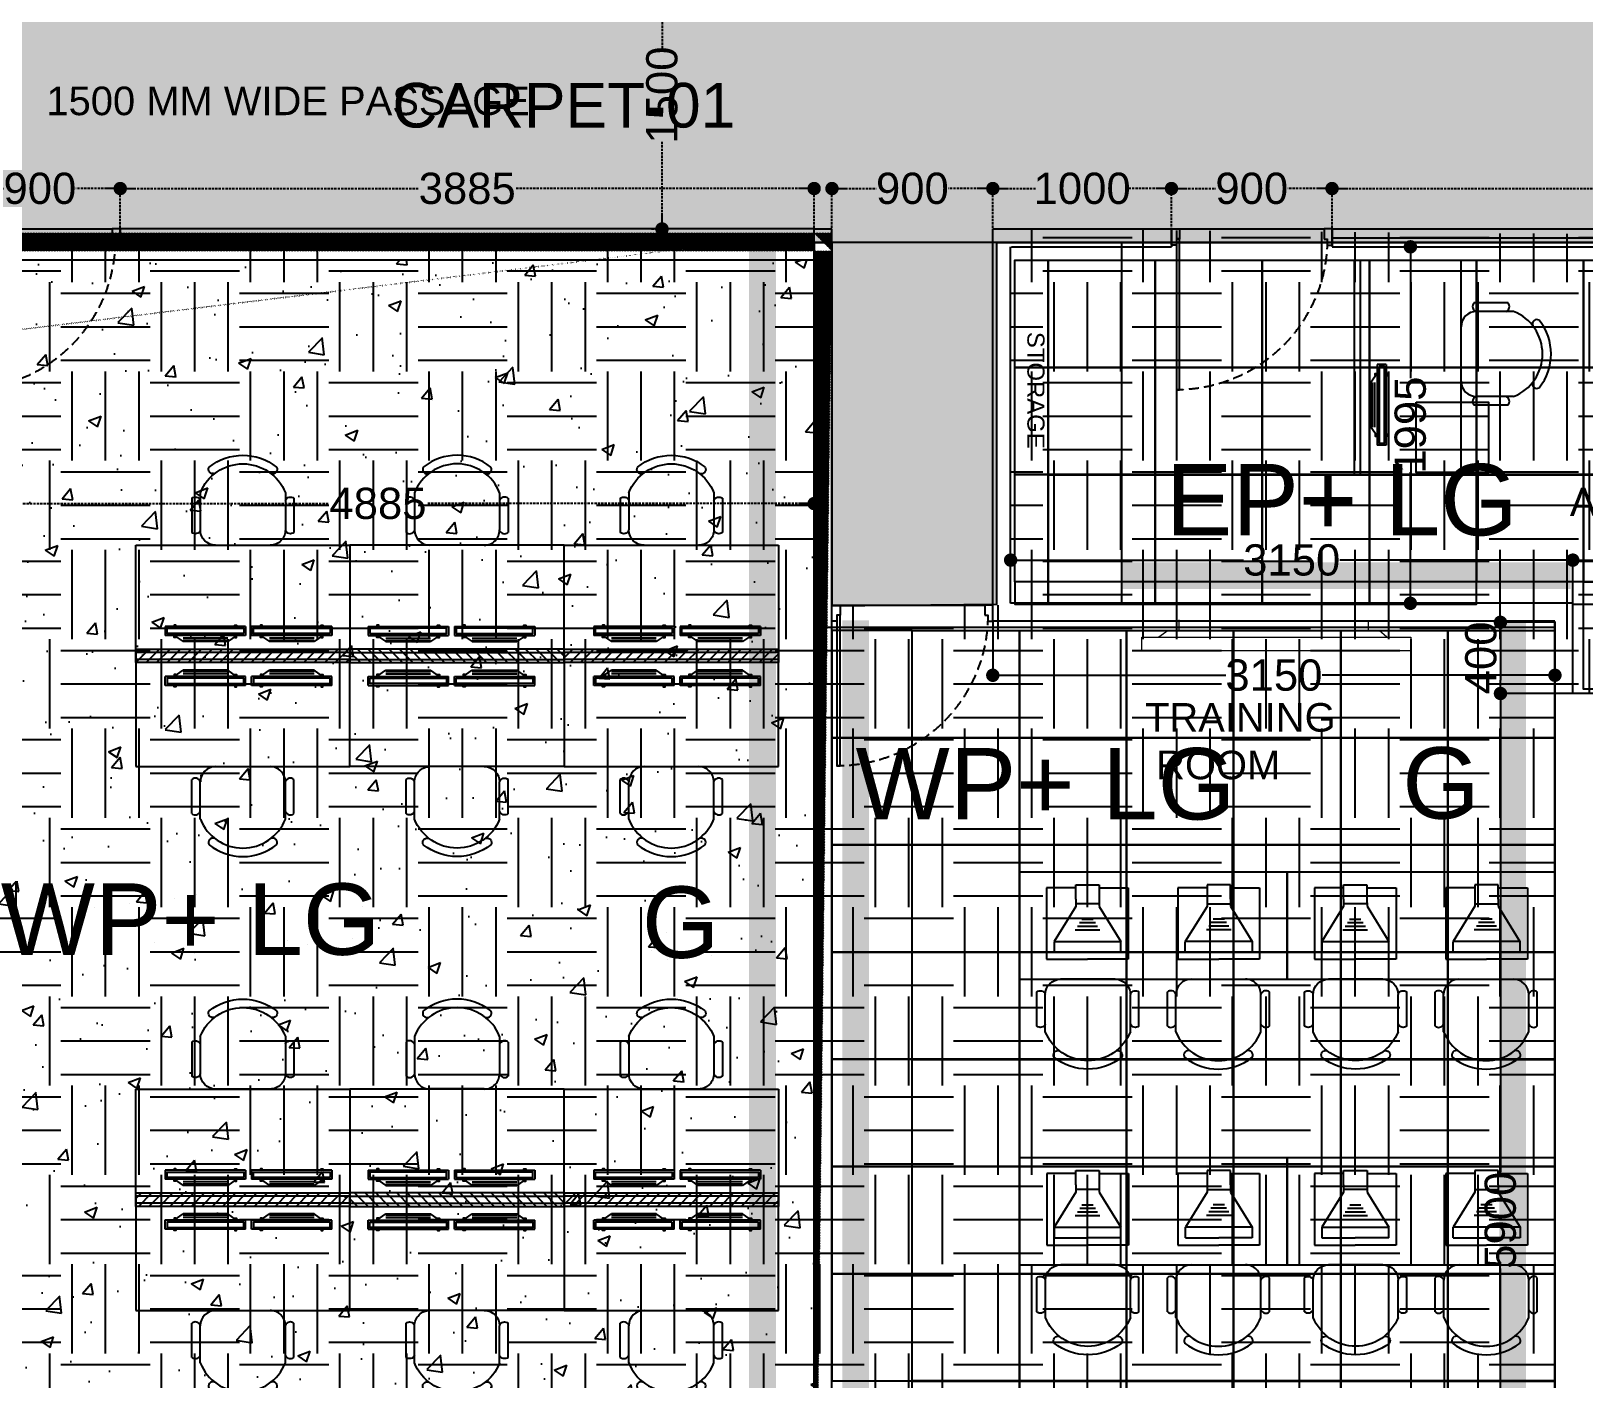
# Model space of a CAD drawing. Header units: millimetres. Extents: x 4688743 to 4806056, y -3017657 to -2960297.
# Drawn here: x 4723333 to 4732031, y -2983205 to -2975656 of the extents above; entities that cross this region are included whole.
import ezdxf

# ---------------------------------------------------------------- set-up
doc = ezdxf.new("R2010")
doc.units = ezdxf.units.MM
doc.header["$MEASUREMENT"] = 0
doc.header["$PDMODE"] = 34
for name, pattern in [('CONTINU', [0]), ('DASHED', [19.05, 12.7, -6.35]), ('PHANTOM2', [1.25, 0.625, -0.125, 0.125, -0.125, 0.125, -0.125])]:
    doc.linetypes.add(name, pattern=pattern)
for name, color, linetype in [('i floor', 252, 'Continuous'), ('I-CEIL', 11, 'CONTINU'), ('I-CHAR', 100, 'Continuous'), ('I-CLNG-GRID', 31, 'Continuous'), ('I-DOOR', 1, 'Continuous'), ('I-EQPM', 20, 'Continuous'), ('I-EQPN', 93, 'Continuous'), ('I-FINISHES', 174, 'Continuous'), ('I-FLOOR', 8, 'Continuous'), ('I-FLOOR-TEXT', 2, 'Continuous'), ('I-FURN', 3, 'Continuous'), ('I-FURN-CHAIR', 20, 'Continuous'), ('I-FURN-CHAR', 2, 'Continuous'), ('I-GLAZ', 4, 'Continuous'), ('I-MODULAR FURN', 3, 'Continuous'), ('I-PART', 1, 'Continuous'), ('I-PART-I-DIM', 252, 'Continuous'), ('I-TEXT', 2, 'Continuous'), ('lighting', 7, 'Continuous'), ('wall', 4, 'Continuous')]:
    doc.layers.add(name, color=color, linetype=linetype)
doc.layers.add('I-Furn-Modl', color=1, linetype='Continuous', lineweight=13)
doc.styles.add('ROMANS', font='arial.ttf', dxfattribs={"height": 175})
doc.linetypes.add('FENCELINE2', pattern='A,6.35,-2.54,[132,ltypeshp.shx,S=2.54,R=0,X=-2.54,Y=0],-2.54,25.4', length=36.83)
doc.dimstyles.new('I-DIM-100', dxfattribs={"dimscale": 100, "dimtxt": 175, "dimasz": 0.75, "dimexe": 0.0625, "dimexo": 0.0625, "dimgap": 0.09, "dimtad": 0, "dimdec": 0, "dimrnd": 5, "dimzin": 0, "dimdsep": 46, "dimtxsty": 'ROMANS', "dimblk": 'DOT', "dimcen": 0.09, "dimclrd": 8, "dimclre": 8, "dimclrt": 2, "dimadec": 0, "dimazin": 0, "dimtfac": 1, "dimtdec": 0, "dimtmove": 2, "dimatfit": 3, "dimfxl": 0, "dimtolj": 1, "dimtzin": 0, "dimarcsym": 0})

# ---------------------------------------------------------------- blocks, each defined once
blk = doc.blocks.new('I-SMON')
at = {"layer": 'I-EQPM'}
for p, q in [((266.7, 10.9), (-183.3, 10.9)), ((-183.3, 10.9), (-183.3, -39.1)), ((266.7, 10.9), (266.7, -39.1)), ((266.7, -39.1), (-183.3, -39.1)), ((-133.3, -39.1), (-83.3, -74.1)), ((166.7, -74.1), (-83.3, -74.1)), ((216.7, -39.1), (166.7, -74.1))]:
    blk.add_line(p, q, dxfattribs=at)
at = {"layer": 'I-EQPM', "color": 8}
for p, q in [((166.7, -54), (-83.3, -54)), ((166.7, -67.4), (-83.3, -67.4))]:
    blk.add_line(p, q, dxfattribs=at)
blk.add_lwpolyline([(256.7, -29.1), (-173.3, -29.1), (-173.3, 0.9), (256.7, 0.9)], close=True, dxfattribs=at)
at = {"layer": 'I-EQPM'}
for points in [[(-123.3, 10.9), (-123.3, 18.4), (-133.3, 18.4), (-133.3, 10.9)], [(206.7, 10.9), (206.7, 18.4), (216.7, 18.4), (216.7, 10.9)], [(-123.3, -46.1), (-123.3, -50.4), (-133.3, -50.4), (-133.3, -39.1)], [(206.7, -46.1), (206.7, -50.4), (216.7, -50.4), (216.7, -39.1)]]:
    blk.add_lwpolyline(points, dxfattribs=at)
blk = doc.blocks.new('I-CHAR')
at = {"layer": 'I-FURN-CHAR', "color": 0}
for p, q in [((-438.2, 234.5), (-234.5, 438.2)), ((19.2, 299), (-120, 438.2)), ((30.3, 351.6), (-97.7, 479.5)), ((-351.6, -30.3), (-479.5, 97.7)), ((-299, -19.2), (-438.2, 120))]:
    blk.add_line(p, q, dxfattribs=at)
for centre, radius, start, end in [((-177.3, 380.9), 81, 45, 135), ((-95.3, 451), 28.6, 94.80348, 202.85849), ((1.7, 354), 28.6, 247.14151, 355.19652), ((-203, 203), 242, 246.63139, 23.36861), ((-380.9, 177.3), 81, 135, 225), ((-203, 203), 287, 276.456, 353.544), ((59.3, 164.7), 23.7, 13.6623, 155.9702), ((-451, 95.3), 28.6, 67.14151, 175.19652), ((-354, -1.7), 28.6, 274.80348, 22.85849), ((-164.7, -59.3), 23.7, 114.0298, 256.3377)]:
    blk.add_arc(centre, radius, start, end, dxfattribs=at)
blk = doc.blocks.new('1200X750MM')
at = {"color": 177}
for p, q in [((4894824.7, -2990642.5), (4894824.7, -2990682.5)), ((4896024.7, -2990642.5), (4896024.7, -2990682.5))]:
    blk.add_line(p, q, dxfattribs=at)
at = {"layer": 'I-FURN'}
for p, q in [((4894824.7, -2990042.5), (4896024.7, -2990042.5)), ((4894824.7, -2990642.5), (4894824.7, -2990042.5)), ((4896024.7, -2990042.5), (4896024.7, -2990642.5)), ((4896024.7, -2990642.5), (4894824.7, -2990642.5))]:
    blk.add_line(p, q, dxfattribs=at)
at = {"layer": 'I-FURN', "color": 177}
for p, q in [((4896024.7, -2990642.5), (4894824.7, -2990642.5)), ((4896024.7, -2990682.5), (4894824.7, -2990682.5))]:
    blk.add_line(p, q, dxfattribs=at)
at = {"layer": 'I-EQPN'}
for p in [(4895173.2, -2990508.3, 0), (4895656.8, -2990508.3, 0)]:
    blk.add_blockref('I-SMON', p, dxfattribs=at)
at = {"layer": 'I-FURN-CHAIR', "extrusion": (0, 0, -1), "xscale": 1.058823529411668, "yscale": 1.058823529411668, "zscale": -1.058823529411765, "rotation": 135.0000000000092}
blk.add_blockref('I-CHAR', (-4895424.7, -2989538.8), dxfattribs=at)
blk = doc.blocks.new('I-COMP')
at = {"layer": 'I-EQPM'}
for p, q in [((-167, 157.3), (-463.2, -111.4)), ((-57.4, 36.5), (-167, 157.3)), ((-44.1, 48.6), (-104.3, -6)), ((44.1, -48.6), (-44.1, 48.6)), ((-405.3, -115), (-360.9, -74.6)), ((-133.9, -32.8), (-360.9, -74.6)), ((-109.3, -351.9), (-360.9, -74.6)), ((-104.3, -6), (-133.9, -32.8)), ((-123.9, -23.8), (-35.7, -121)), ((-16.1, -103.3), (44.1, -48.6)), ((30.8, -60.7), (140.4, -181.5)), ((-463.2, -111.4), (-309.5, -280.8)), ((-405.3, -115), (-279.5, -253.6)), ((-140.6, -220.5), (-233.1, -118.5)), ((-134.1, -197.9), (-209.9, -114.3)), ((-127.6, -175.2), (-186.8, -110)), ((-121.1, -152.6), (-163.7, -105.7)), ((-45.6, -130.1), (-109.3, -351.9)), ((-16.1, -103.3), (-45.6, -130.1)), ((-153.7, -392.3), (-279.5, -253.6)), ((140.4, -181.5), (-155.8, -450.2)), ((-155.8, -450.2), (-309.5, -280.8)), ((-109.3, -351.9), (-153.7, -392.3))]:
    blk.add_line(p, q, dxfattribs=at)
blk = doc.blocks.new('TR-TAB')
at = {"layer": 'I-FURN'}
blk.add_lwpolyline([(0, -600), (-1500, -600), (-1500, 0), (0, 0)], close=True, dxfattribs=at)
at = {"layer": 'I-CHAR', "extrusion": (0, 0, -1), "xscale": 1.058823529411765, "yscale": 1.058823529411765, "zscale": -1.058823529411765, "rotation": 315.0000000000083}
blk.add_blockref('I-CHAR', (1115.6, -1103.7), dxfattribs=at)
at = {"layer": 'I-CHAR', "xscale": 1.058823529411765, "yscale": 1.058823529411765, "zscale": 1.058823529411765, "rotation": 315.0000000000083}
blk.add_blockref('I-CHAR', (-384.4, -1103.7), dxfattribs=at)
at = {"layer": 'I-EQPM', "extrusion": (0, 0, -1), "zscale": -1, "rotation": 47.78434797197238}
blk.add_blockref('I-COMP', (1117.6, -70.7), dxfattribs=at)
at = {"layer": 'I-EQPM', "rotation": 47.78434797197236}
blk.add_blockref('I-COMP', (-382.4, -70.7), dxfattribs=at)
blk = doc.blocks.new('A$C15CD3643')
at = {"color": 4}
for points in [[(956.7, 147.8), (953.8, 187.7)], [(189.4, 64.3), (215.6, 91.4), (996.5, 150.9), (1033.6, 128.6)], [(255.6, 92.1), (252.3, 131.9)]]:
    blk.add_lwpolyline(points, dxfattribs=at)
blk.add_lwpolyline([(99.7, 57.4), (103.5, 7.6), (1100.5, 83.6), (1096.7, 133.4)], close=True, dxfattribs=at)
blk = doc.blocks.new('A$Cd413c345')
at = {"layer": 'I-FURN', "color": 6}
for p, q in [((0, 1200), (0, 0)), ((0, 1200), (599.9, 1200)), ((35, 1200), (35, 0)), ((599.9, 0), (599.9, 1200)), ((0, 0), (599.9, 0)), ((599.9, 0), (0, 0)), ((0, 0), (599.9, 0))]:
    blk.add_line(p, q, dxfattribs=at)
at = {"layer": 'I-EQPN', "xscale": -1, "rotation": 270}
blk.add_blockref('I-SMON', (169.1, 348.5, 0), dxfattribs=at)
at = {"layer": 'I-FURN-CHAIR', "extrusion": (0, 0, -1), "xscale": -1.058823529411668, "yscale": 1.058823529411668, "zscale": -1.058823529411668, "rotation": 314.9999999999908}
blk.add_blockref('I-CHAR', (-1103.6, 675), dxfattribs=at)
blk = doc.blocks.new('*U85')
at = {"layer": 'I-CLNG-GRID'}
blk.add_lwpolyline([(-300, 300), (300, 300), (300, -300), (-300, -300), (-300, 300)], dxfattribs=at)
blk = doc.blocks.new('*U86')
at = {"layer": 'I-CLNG-GRID', "color": 0, "linetype": 'ByBlock', "lineweight": -2}
for p in [(0, 1801.3), (600, 1801.3), (1200, 1801.3), (1799.9, 1801.3), (2399.9, 1801.3), (2999.9, 1801.3), (3599.9, 1801.3), (4199.8, 1801.3), (0, 1200.9), (600, 1200.9), (1200, 1200.9), (1799.9, 1200.9), (2399.9, 1200.9), (2999.9, 1200.9), (3599.9, 1200.9), (4199.8, 1200.9), (0, 600.4), (600, 600.4), (1200, 600.4), (1799.9, 600.4), (2399.9, 600.4), (2999.9, 600.4), (3599.9, 600.4), (4199.8, 600.4), (0, 0), (600, 0), (1200, 0), (1799.9, 0), (2399.9, 0), (2999.9, 0), (3599.9, 0), (4199.8, 0)]:
    blk.add_blockref('*U85', p, dxfattribs=at)
blk = doc.blocks.new('*U87')
at = {"layer": 'I-CLNG-GRID'}
blk.add_lwpolyline([(-300, 300), (300, 300), (300, -300), (-300, -300), (-300, 300)], dxfattribs=at)
blk = doc.blocks.new('*U88')
at = {"layer": 'I-CLNG-GRID', "color": 0, "linetype": 'ByBlock', "lineweight": -2}
for p in [(0, 1200.9), (600, 1200.9), (1200, 1200.9), (1799.9, 1200.9), (2399.9, 1200.9), (0, 600.4), (600, 600.4), (1200, 600.4), (1799.9, 600.4), (2399.9, 600.4), (0, 0), (600, 0), (1200, 0), (1799.9, 0), (2399.9, 0)]:
    blk.add_blockref('*U87', p, dxfattribs=at)
blk = doc.blocks.new('*U95')
at = {"layer": 'I-CLNG-GRID'}
blk.add_lwpolyline([(-300, 300), (300, 300), (300, -300), (-300, -300), (-300, 300)], dxfattribs=at)
blk = doc.blocks.new('*U96')
at = {"layer": 'I-CLNG-GRID', "color": 0, "linetype": 'ByBlock', "lineweight": -2}
for p in [(0, 5404), (600, 5404), (1200, 5404), (1799.9, 5404), (2399.9, 5404), (2999.9, 5404), (0, 4803.6), (600, 4803.6), (1200, 4803.6), (1799.9, 4803.6), (2399.9, 4803.6), (2999.9, 4803.6), (0, 4203.1), (600, 4203.1), (1200, 4203.1), (1799.9, 4203.1), (2399.9, 4203.1), (2999.9, 4203.1), (0, 3602.7), (600, 3602.7), (1200, 3602.7), (1799.9, 3602.7), (2399.9, 3602.7), (2999.9, 3602.7), (0, 3002.2), (600, 3002.2), (1200, 3002.2), (1799.9, 3002.2), (2399.9, 3002.2), (2999.9, 3002.2), (0, 2401.8), (600, 2401.8), (1200, 2401.8), (1799.9, 2401.8), (2399.9, 2401.8), (2999.9, 2401.8), (0, 1801.3), (600, 1801.3), (1200, 1801.3), (1799.9, 1801.3), (2399.9, 1801.3), (2999.9, 1801.3), (0, 1200.9), (600, 1200.9), (1200, 1200.9), (1799.9, 1200.9), (2399.9, 1200.9), (2999.9, 1200.9), (0, 600.4), (600, 600.4), (1200, 600.4), (1799.9, 600.4), (2399.9, 600.4), (2999.9, 600.4), (0, 0), (600, 0), (1200, 0), (1799.9, 0), (2399.9, 0), (2999.9, 0)]:
    blk.add_blockref('*U95', p, dxfattribs=at)
blk = doc.blocks.new('f')
at = {"layer": 'lighting'}
h = blk.add_hatch(dxfattribs=at)
h.set_pattern_fill('ANSI31', color=2, scale=333, angle=180)
h.paths.add_polyline_path([(4696707.9, -2963336), (4697907.9, -2963336), (4697907.9, -2963411), (4696707.9, -2963411)])
blk.add_lwpolyline([(4696707.9, -2963336), (4697907.9, -2963336), (4697907.9, -2963411), (4696707.9, -2963411)], close=True, dxfattribs=at)
blk = doc.blocks.new('_Dot')
at = {"color": 0, "linetype": 'Continuous', "lineweight": -2}
blk.add_line((-0.5, 0), (-1, 0), dxfattribs=at)
at = {"color": 0, "linetype": 'Continuous', "const_width": 0.5}
blk.add_lwpolyline([(-0.25, 0, 1), (0.25, 0, 1)], format="xyb", close=True, dxfattribs=at)
blk = doc.blocks.new('*D183')
at = {"layer": 'Defpoints', "color": 0}
for p in [(4723832.6, -2976538.1), (4723832.6, -2976764.6, 0), (4722932.1, -2976861.3, 0)]:
    blk.add_point(p, dxfattribs=at)
at = {"layer": 'I-PART-I-DIM', "color": 8, "linetype": 'DASHED', "lineweight": -2}
for p, q in [((4722932.1, -2976855), (4722932.1, -2976531.8)), ((4723007.1, -2976538.1), (4723180.3, -2976538.1)), ((4723757.6, -2976538.1), (4723584.4, -2976538.1)), ((4723832.6, -2976758.4), (4723832.6, -2976531.8))]:
    blk.add_line(p, q, dxfattribs=at)
at = {"layer": 'I-PART-I-DIM', "color": 8, "lineweight": -2, "xscale": 75, "yscale": 75, "zscale": 75, "rotation": 180}
blk.add_blockref('_Dot', (4722932.1, -2976538.1), dxfattribs=at)
at = {"layer": 'I-PART-I-DIM', "color": 8, "lineweight": -2, "xscale": 75, "yscale": 75, "zscale": 75}
blk.add_blockref('_Dot', (4723832.6, -2976538.1), dxfattribs=at)
at = {"layer": 'I-PART-I-DIM', "color": 2, "insert": (4723382.4, -2976538.1), "char_height": 175, "attachment_point": 5, "style": 'ROMANS'}
blk.add_mtext('\\A1;900', dxfattribs=at)
blk = doc.blocks.new('*D184')
at = {"layer": 'Defpoints', "color": 0}
for p in [(4727719.3, -2976538.1), (4723832.6, -2976764.6, 0), (4727719.3, -2976764.6, 0)]:
    blk.add_point(p, dxfattribs=at)
at = {"layer": 'I-PART-I-DIM', "color": 8, "linetype": 'DASHED', "lineweight": -2}
for p, q in [((4723832.6, -2976758.4), (4723832.6, -2976531.8)), ((4723907.6, -2976538.1), (4725505.1, -2976538.1)), ((4727644.3, -2976538.1), (4726046.9, -2976538.1)), ((4727719.3, -2976758.4), (4727719.3, -2976531.8))]:
    blk.add_line(p, q, dxfattribs=at)
at = {"layer": 'I-PART-I-DIM', "color": 8, "lineweight": -2, "xscale": 75, "yscale": 75, "zscale": 75, "rotation": 180}
blk.add_blockref('_Dot', (4723832.6, -2976538.1), dxfattribs=at)
at = {"layer": 'I-PART-I-DIM', "color": 8, "lineweight": -2, "xscale": 75, "yscale": 75, "zscale": 75}
blk.add_blockref('_Dot', (4727719.3, -2976538.1), dxfattribs=at)
at = {"layer": 'I-PART-I-DIM', "color": 2, "insert": (4725776, -2976538.1), "char_height": 175, "attachment_point": 5, "style": 'ROMANS'}
blk.add_mtext('\\A1;3885', dxfattribs=at)
blk = doc.blocks.new('DOOR 1000')
at = {"layer": 'I-DOOR', "lineweight": -2, "ltscale": 5, "extrusion": (-2.9028e-12, -8.96831e-44, -1)}
blk.add_line((0, 50), (0, 950), dxfattribs=at)
at = {"layer": 'I-DOOR', "linetype": 'ByBlock', "lineweight": -2, "extrusion": (-2.9028e-12, -8.96831e-44, -1)}
for points in [[(-62.5, 950), (-62.5, 969), (-100, 969), (-100, 1000), (0, 1000), (0, 950)], [(-62.5, 50), (-62.5, 31), (-100, 31), (-100, 0), (0, 0), (0, 50)]]:
    blk.add_lwpolyline(points, close=True, dxfattribs=at)
at = {"layer": 'I-DOOR', "lineweight": -2, "ltscale": 5, "extrusion": (-2.9028e-12, -8.96831e-44, -1)}
blk.add_lwpolyline([(-62.1, 31), (-1000, 31), (-1000, 50), (-62.1, 50)], close=True, dxfattribs=at)
at = {"layer": 'I-DOOR', "linetype": 'DASHED', "lineweight": -2, "ltscale": 5, "extrusion": (-2.9028e-12, -8.96831e-44, -1)}
blk.add_arc((-62.1, 31), 937.9, 90, 180, dxfattribs=at)
blk = doc.blocks.new('*D185')
at = {"layer": 'Defpoints', "color": 0}
for p in [(4728720.1, -2976538.1), (4727819.3, -2976764.6, 0), (4728720.1, -2976764.6, 0)]:
    blk.add_point(p, dxfattribs=at)
at = {"layer": 'I-PART-I-DIM', "color": 8, "linetype": 'DASHED', "lineweight": -2}
for p, q in [((4727819.3, -2976758.4), (4727819.3, -2976531.8)), ((4727894.3, -2976538.1), (4728067.7, -2976538.1)), ((4728645.1, -2976538.1), (4728471.8, -2976538.1)), ((4728720.1, -2976758.4), (4728720.1, -2976531.8))]:
    blk.add_line(p, q, dxfattribs=at)
at = {"layer": 'I-PART-I-DIM', "color": 8, "lineweight": -2, "xscale": 75, "yscale": 75, "zscale": 75, "rotation": 180}
blk.add_blockref('_Dot', (4727819.3, -2976538.1), dxfattribs=at)
at = {"layer": 'I-PART-I-DIM', "color": 8, "lineweight": -2, "xscale": 75, "yscale": 75, "zscale": 75}
blk.add_blockref('_Dot', (4728720.1, -2976538.1), dxfattribs=at)
at = {"layer": 'I-PART-I-DIM', "color": 2, "insert": (4728269.7, -2976538.1), "char_height": 175, "attachment_point": 5, "style": 'ROMANS'}
blk.add_mtext('\\A1;900', dxfattribs=at)
blk = doc.blocks.new('*D186')
at = {"layer": 'Defpoints', "color": 0}
for p in [(4729721, -2976538.1), (4728720.1, -2976764.6, 0), (4729721, -2976814.6, 0)]:
    blk.add_point(p, dxfattribs=at)
at = {"layer": 'I-PART-I-DIM', "color": 8, "linetype": 'DASHED', "lineweight": -2}
for p, q in [((4728720.1, -2976758.4), (4728720.1, -2976531.8)), ((4728795.1, -2976538.1), (4728958.8, -2976538.1)), ((4729646, -2976538.1), (4729482.3, -2976538.1)), ((4729721, -2976808.4), (4729721, -2976531.8))]:
    blk.add_line(p, q, dxfattribs=at)
at = {"layer": 'I-PART-I-DIM', "color": 8, "lineweight": -2, "xscale": 75, "yscale": 75, "zscale": 75, "rotation": 180}
blk.add_blockref('_Dot', (4728720.1, -2976538.1), dxfattribs=at)
at = {"layer": 'I-PART-I-DIM', "color": 8, "lineweight": -2, "xscale": 75, "yscale": 75, "zscale": 75}
blk.add_blockref('_Dot', (4729721, -2976538.1), dxfattribs=at)
at = {"layer": 'I-PART-I-DIM', "color": 2, "insert": (4729220.6, -2976538.1), "char_height": 175, "attachment_point": 5, "style": 'ROMANS'}
blk.add_mtext('\\A1;1000', dxfattribs=at)
blk = doc.blocks.new('*D187')
at = {"layer": 'Defpoints', "color": 0}
for p in [(4730620.3, -2976538.1), (4729721, -2976814.6, 0), (4730620.3, -2976764.6, 0)]:
    blk.add_point(p, dxfattribs=at)
at = {"layer": 'I-PART-I-DIM', "color": 8, "linetype": 'DASHED', "lineweight": -2}
for p, q in [((4729721, -2976808.4), (4729721, -2976531.8)), ((4729796, -2976538.1), (4729968.6, -2976538.1)), ((4730545.3, -2976538.1), (4730372.7, -2976538.1)), ((4730620.3, -2976758.4), (4730620.3, -2976531.8))]:
    blk.add_line(p, q, dxfattribs=at)
at = {"layer": 'I-PART-I-DIM', "color": 8, "lineweight": -2, "xscale": 75, "yscale": 75, "zscale": 75, "rotation": 180}
blk.add_blockref('_Dot', (4729721, -2976538.1), dxfattribs=at)
at = {"layer": 'I-PART-I-DIM', "color": 8, "lineweight": -2, "xscale": 75, "yscale": 75, "zscale": 75}
blk.add_blockref('_Dot', (4730620.3, -2976538.1), dxfattribs=at)
at = {"layer": 'I-PART-I-DIM', "color": 2, "insert": (4730170.7, -2976538.1), "char_height": 175, "attachment_point": 5, "style": 'ROMANS'}
blk.add_mtext('\\A1;900', dxfattribs=at)
blk = doc.blocks.new('*D188')
at = {"layer": 'Defpoints', "color": 0}
for p in [(4736829.5, -2976538.1), (4730620.3, -2976764.6, 0), (4736829.5, -2976764.6, 0)]:
    blk.add_point(p, dxfattribs=at)
at = {"layer": 'I-PART-I-DIM', "color": 8, "linetype": 'DASHED', "lineweight": -2}
for p, q in [((4730620.3, -2976758.4), (4730620.3, -2976531.8)), ((4730695.3, -2976538.1), (4733454.4, -2976538.1)), ((4736754.5, -2976538.1), (4733995.4, -2976538.1)), ((4736829.5, -2976758.4), (4736829.5, -2976531.8))]:
    blk.add_line(p, q, dxfattribs=at)
at = {"layer": 'I-PART-I-DIM', "color": 8, "lineweight": -2, "xscale": 75, "yscale": 75, "zscale": 75, "rotation": 180}
blk.add_blockref('_Dot', (4730620.3, -2976538.1), dxfattribs=at)
at = {"layer": 'I-PART-I-DIM', "color": 8, "lineweight": -2, "xscale": 75, "yscale": 75, "zscale": 75}
blk.add_blockref('_Dot', (4736829.5, -2976538.1), dxfattribs=at)
at = {"layer": 'I-PART-I-DIM', "color": 2, "insert": (4733724.9, -2976538.1), "char_height": 175, "attachment_point": 5, "style": 'ROMANS'}
blk.add_mtext('\\A1;6210', dxfattribs=at)
blk = doc.blocks.new('*D193')
at = {"layer": 'Defpoints', "color": 0}
for p in [(4722832.7, -2978193.2, 0), (4727719.3, -2978193.2, 0), (4727719.3, -2978302.5)]:
    blk.add_point(p, dxfattribs=at)
at = {"layer": 'I-PART-I-DIM', "color": 8, "linetype": 'DASHED', "lineweight": -2}
for p, q in [((4722832.7, -2978199.5), (4722832.7, -2978308.7)), ((4727719.3, -2978199.5), (4727719.3, -2978308.7)), ((4722907.7, -2978302.5), (4725001.6, -2978302.5)), ((4727644.3, -2978302.5), (4725550.5, -2978302.5))]:
    blk.add_line(p, q, dxfattribs=at)
at = {"layer": 'I-PART-I-DIM', "color": 8, "lineweight": -2, "xscale": 75, "yscale": 75, "zscale": 75, "rotation": 180}
blk.add_blockref('_Dot', (4722832.7, -2978302.5), dxfattribs=at)
at = {"layer": 'I-PART-I-DIM', "color": 8, "lineweight": -2, "xscale": 75, "yscale": 75, "zscale": 75}
blk.add_blockref('_Dot', (4727719.3, -2978302.5), dxfattribs=at)
at = {"layer": 'I-PART-I-DIM', "color": 2, "insert": (4725276, -2978302.5), "char_height": 175, "attachment_point": 5, "style": 'ROMANS'}
blk.add_mtext('\\A1;4885', dxfattribs=at)
blk = doc.blocks.new('*D195')
at = {"layer": 'Defpoints', "color": 0}
for p in [(4726801.7, -2975264.6, 0), (4726867.2, -2975264.6), (4726801.7, -2976764.6, 0)]:
    blk.add_point(p, dxfattribs=at)
at = {"layer": 'I-PART-I-DIM', "color": 8, "linetype": 'DASHED', "lineweight": -2}
for p, q in [((4726807.9, -2975264.6), (4726873.5, -2975264.6)), ((4726867.2, -2975339.6), (4726867.2, -2975752.9)), ((4726867.2, -2976689.6), (4726867.2, -2976276.4)), ((4726807.9, -2976764.6), (4726873.5, -2976764.6))]:
    blk.add_line(p, q, dxfattribs=at)
at = {"layer": 'I-PART-I-DIM', "color": 8, "lineweight": -2, "xscale": 75, "yscale": 75, "zscale": 75}
for p, rotation in [((4726867.2, -2975264.6), 90), ((4726867.2, -2976764.6), 270)]:
    blk.add_blockref('_Dot', p, dxfattribs=dict(at, rotation=rotation))
at = {"layer": 'I-PART-I-DIM', "color": 2, "insert": (4726867.2, -2976014.6), "char_height": 175, "attachment_point": 5, "rotation": 90, "style": 'ROMANS'}
blk.add_mtext('\\A1;1500', dxfattribs=at)
blk = doc.blocks.new('*D210')
at = {"layer": 'Defpoints', "color": 0}
for p in [(4728720.1, -2978961, 0), (4731869, -2978961, 0), (4731869, -2979264)]:
    blk.add_point(p, dxfattribs=at)
at = {"layer": 'I-PART-I-DIM', "color": 8, "lineweight": -2}
for p, q in [((4728720.1, -2978967.3), (4728720.1, -2979270.2)), ((4731869, -2978967.3), (4731869, -2979270.2)), ((4728795.1, -2979264), (4730024.6, -2979264)), ((4731794, -2979264), (4730564.5, -2979264))]:
    blk.add_line(p, q, dxfattribs=at)
at = {"layer": 'I-PART-I-DIM', "color": 8, "lineweight": -2, "xscale": 75, "yscale": 75, "zscale": 75, "rotation": 180}
blk.add_blockref('_Dot', (4728720.1, -2979264), dxfattribs=at)
at = {"layer": 'I-PART-I-DIM', "color": 8, "lineweight": -2, "xscale": 75, "yscale": 75, "zscale": 75}
blk.add_blockref('_Dot', (4731869, -2979264), dxfattribs=at)
at = {"layer": 'I-PART-I-DIM', "color": 2, "insert": (4730294.6, -2979264), "char_height": 175, "attachment_point": 5, "style": 'ROMANS'}
blk.add_mtext('\\A1;3150', dxfattribs=at)
blk = doc.blocks.new('*D211')
at = {"layer": 'Defpoints', "color": 0}
for p in [(4731869, -2978967.3), (4731563.7, -2979366), (4731869, -2979366)]:
    blk.add_point(p, dxfattribs=at)
at = {"layer": 'I-PART-I-DIM', "color": 8, "lineweight": -2}
for p, q in [((4731862.8, -2978967.3), (4731557.5, -2978967.3)), ((4731563.7, -2979042.3), (4731563.7, -2979291)), ((4731862.8, -2979366), (4731557.5, -2979366))]:
    blk.add_line(p, q, dxfattribs=at)
at = {"layer": 'I-PART-I-DIM', "color": 8, "lineweight": -2, "xscale": 75, "yscale": 75, "zscale": 75}
for p, rotation in [((4731563.7, -2978967.3), 90), ((4731563.7, -2979366), 270)]:
    blk.add_blockref('_Dot', p, dxfattribs=dict(at, rotation=rotation))
at = {"layer": 'I-PART-I-DIM', "color": 2, "insert": (4731454.6, -2979166.7), "char_height": 175, "attachment_point": 5, "rotation": 90, "style": 'ROMANS'}
blk.add_mtext('\\A1;400', dxfattribs=at)
blk = doc.blocks.new('*D212')
at = {"layer": 'Defpoints', "color": 0}
for p in [(4731869, -2979366), (4731563.7, -2985266.2), (4731869, -2985266.2)]:
    blk.add_point(p, dxfattribs=at)
at = {"layer": 'I-PART-I-DIM', "color": 8, "lineweight": -2}
for p, q in [((4731862.8, -2979366), (4731557.5, -2979366)), ((4731563.7, -2979441), (4731563.7, -2982046.1)), ((4731563.7, -2985191.2), (4731563.7, -2982586.1)), ((4731862.8, -2985266.2), (4731557.5, -2985266.2))]:
    blk.add_line(p, q, dxfattribs=at)
at = {"layer": 'I-PART-I-DIM', "color": 8, "lineweight": -2, "xscale": 75, "yscale": 75, "zscale": 75}
for p, rotation in [((4731563.7, -2979366), 90), ((4731563.7, -2985266.2), 270)]:
    blk.add_blockref('_Dot', p, dxfattribs=dict(at, rotation=rotation))
at = {"layer": 'I-PART-I-DIM', "color": 2, "insert": (4731563.7, -2982316.1), "char_height": 175, "attachment_point": 5, "rotation": 90, "style": 'ROMANS'}
blk.add_mtext('\\A1;5900', dxfattribs=at)
blk = doc.blocks.new('*D227')
at = {"layer": 'Defpoints', "color": 0}
for p in [(4731018.3, -2976864.6, 0), (4731059.2, -2976864.6), (4731018.3, -2978861, 0)]:
    blk.add_point(p, dxfattribs=at)
at = {"layer": 'I-PART-I-DIM', "color": 8, "lineweight": -2}
for p, q in [((4731024.6, -2976864.6), (4731065.5, -2976864.6)), ((4731059.2, -2976939.6), (4731059.2, -2977600.1)), ((4731059.2, -2978786), (4731059.2, -2978125.6)), ((4731024.6, -2978861), (4731065.5, -2978861))]:
    blk.add_line(p, q, dxfattribs=at)
at = {"layer": 'I-PART-I-DIM', "color": 8, "lineweight": -2, "xscale": 75, "yscale": 75, "zscale": 75}
for p, rotation in [((4731059.2, -2976864.6), 90), ((4731059.2, -2978861), 270)]:
    blk.add_blockref('_Dot', p, dxfattribs=dict(at, rotation=rotation))
at = {"layer": 'I-PART-I-DIM', "color": 2, "insert": (4731059.2, -2977862.8), "char_height": 175, "attachment_point": 5, "rotation": 90, "style": 'ROMANS'}
blk.add_mtext('\\A1;1995', dxfattribs=at)
blk = doc.blocks.new('*D229')
at = {"layer": 'Defpoints', "color": 0}
for p in [(4731969, -2978619.1), (4728820.1, -2978861, 0), (4731969, -2978861, 0)]:
    blk.add_point(p, dxfattribs=at)
at = {"layer": 'I-PART-I-DIM', "color": 8, "lineweight": -2}
for p, q in [((4728820.1, -2978854.8), (4728820.1, -2978612.8)), ((4728895.1, -2978619.1), (4730124.6, -2978619.1)), ((4731894, -2978619.1), (4730664.5, -2978619.1)), ((4731969, -2978854.8), (4731969, -2978612.8))]:
    blk.add_line(p, q, dxfattribs=at)
at = {"layer": 'I-PART-I-DIM', "color": 8, "lineweight": -2, "xscale": 75, "yscale": 75, "zscale": 75, "rotation": 180}
blk.add_blockref('_Dot', (4728820.1, -2978619.1), dxfattribs=at)
at = {"layer": 'I-PART-I-DIM', "color": 8, "lineweight": -2, "xscale": 75, "yscale": 75, "zscale": 75}
blk.add_blockref('_Dot', (4731969, -2978619.1), dxfattribs=at)
at = {"layer": 'I-PART-I-DIM', "color": 2, "insert": (4730394.6, -2978619.1), "char_height": 175, "attachment_point": 5, "style": 'ROMANS'}
blk.add_mtext('\\A1;3150', dxfattribs=at)
blk = doc.blocks.new('*D230')
at = {"layer": 'Defpoints', "color": 0}
for p in [(4736829.5, -2978619.1), (4731969, -2979366, 0), (4736829.5, -2979366, 0)]:
    blk.add_point(p, dxfattribs=at)
at = {"layer": 'I-PART-I-DIM', "color": 8, "lineweight": -2}
for p, q in [((4731969, -2979359.8), (4731969, -2978612.8)), ((4732044, -2978619.1), (4734125.7, -2978619.1)), ((4736754.5, -2978619.1), (4734672.8, -2978619.1)), ((4736829.5, -2979359.8), (4736829.5, -2978612.8))]:
    blk.add_line(p, q, dxfattribs=at)
at = {"layer": 'I-PART-I-DIM', "color": 8, "lineweight": -2, "xscale": 75, "yscale": 75, "zscale": 75, "rotation": 180}
blk.add_blockref('_Dot', (4731969, -2978619.1), dxfattribs=at)
at = {"layer": 'I-PART-I-DIM', "color": 8, "lineweight": -2, "xscale": 75, "yscale": 75, "zscale": 75}
blk.add_blockref('_Dot', (4736829.5, -2978619.1), dxfattribs=at)
at = {"layer": 'I-PART-I-DIM', "color": 2, "insert": (4734399.2, -2978619.1), "char_height": 175, "attachment_point": 5, "style": 'ROMANS'}
blk.add_mtext('\\A1;4860', dxfattribs=at)

msp = doc.modelspace()

# ---------------------------------------------------------------- hatches: boundary and pattern name
at = {"layer": 'i floor'}
h = msp.add_hatch(dxfattribs=at)
h.set_pattern_fill('ANSI31', color=256, scale=50)
edge = h.paths.add_edge_path()
edge.add_line((4727819.3, -2976886.9), (4712810.8, -2976886.9))
edge.add_arc((4712789.4, -2978732.5), 1845.7, 89.33621, 183.15628)
edge.add_arc((4712789.4, -2978732.5), 1945.7, 89.33621, 182.9968)
edge.add_line((4727719.3, -2976786.9), (4712812, -2976786.9))
edge.add_line((4710946.5, -2978834.1), (4710846.4, -2978834.2))
edge.add_line((4710896.7, -2978839.6), (4710846.7, -2978839.6))
edge.add_line((4727719.3, -2976786.9), (4727819.3, -2976786.9))
edge.add_line((4727719.3, -2985265.8), (4727719.3, -2976786.9))
at = {"layer": 'I-CEIL', "linetype": 'ByBlock'}
h = msp.add_hatch(dxfattribs=at)
h.set_pattern_fill('DASH', color=256, scale=999, angle=180)
edge = h.paths.add_edge_path()
edge.add_line((4694606.8, -2969440.8), (4694606.8, -2970692.9))
edge.add_line((4694606.8, -2970692.9), (4701099.5, -2970692.9))
edge.add_line((4701099.5, -2970692.9), (4701099.5, -2974264.6))
edge.add_line((4701099.5, -2974264.6), (4701746.8, -2974264.6))
edge.add_line((4701746.8, -2974264.6), (4701751.8, -2973664.6))
edge.add_line((4701751.8, -2973664.6), (4702551.8, -2973664.6))
edge.add_line((4702551.8, -2973664.6), (4702546.8, -2977114.6))
edge.add_line((4702546.8, -2977114.6), (4709126.7, -2977123))
edge.add_line((4709126.7, -2977123), (4709126.7, -2981131.3))
edge.add_line((4709126.7, -2981131.3), (4708946.7, -2981131.2))
edge.add_line((4708946.7, -2981131.2), (4708946.7, -2982652.9))
edge.add_line((4708946.7, -2982652.9), (4712081.9, -2982652.9))
edge.add_line((4712081.9, -2982652.9), (4712082, -2980387))
edge.add_line((4712082, -2980387), (4710846.7, -2980387))
edge.add_line((4710846.7, -2980387), (4710846.7, -2978839.6))
edge.add_arc((4712846.7, -2978839.6), 2000, 90, 180, ccw=False)
edge.add_line((4712846.7, -2976839.6), (4727819.3, -2976839.6))
edge.add_line((4727819.3, -2976839.6), (4727819.2, -2978874.6))
edge.add_line((4727819.2, -2978874.6), (4728743.5, -2978866))
edge.add_line((4728743.5, -2978866), (4728743.5, -2976839.6))
edge.add_line((4728743.5, -2976839.6), (4736929.5, -2976839.6))
edge.add_line((4736929.5, -2976839.6), (4736929.5, -2985266.2))
edge.add_line((4736929.5, -2985266.2), (4738429.5, -2985266.4))
edge.add_line((4738429.5, -2985266.4), (4738429.5, -2976841.3))
edge.add_line((4738429.5, -2976841.3), (4752446.8, -2976841.3))
edge.add_line((4752446.8, -2976841.3), (4752446.8, -2975266.8))
edge.add_line((4752446.8, -2975266.8), (4743251.9, -2975266.8))
edge.add_line((4743251.9, -2975266.8), (4743251.7, -2971965))
edge.add_line((4743251.7, -2971965), (4741354.2, -2971965))
edge.add_line((4741354.2, -2971965), (4741354.2, -2971965))
edge.add_line((4741354.2, -2971965), (4741204.2, -2971965))
edge.add_line((4741204.2, -2971965), (4741204.2, -2971965))
edge.add_line((4741204.2, -2971965), (4739604.2, -2971965))
edge.add_line((4739604.2, -2971965), (4739604.2, -2975264.6))
edge.add_line((4739604.2, -2975264.6), (4734746.8, -2975264.6))
edge.add_line((4734746.8, -2975264.6), (4734746.8, -2973965.1))
edge.add_line((4734746.8, -2973965.1), (4734148.6, -2973967.3))
edge.add_line((4734148.6, -2973967.3), (4734148.6, -2972141.5))
edge.add_line((4734148.6, -2972141.5), (4731396.1, -2972187.8))
edge.add_line((4731396.1, -2972187.8), (4731396.1, -2975164.6))
edge.add_line((4731396.1, -2975164.6), (4731996.1, -2975164.6))
edge.add_line((4731996.1, -2975164.6), (4731996.1, -2975264.6))
edge.add_line((4731996.1, -2975264.6), (4706051.8, -2975264.6))
edge.add_arc((4706051.8, -2973264.6), 2000, 180, 270, ccw=False)
edge.add_line((4704051.8, -2973264.6), (4704051.7, -2969440.8))
edge.add_line((4704051.7, -2969440.8), (4694606.8, -2969440.8))
h = msp.add_hatch(dxfattribs=at)
h.set_pattern_fill('AR-CONC', color=152, scale=100, double=1)
h.set_pattern_definition([(50, (0, 0), (717.26018, -62.752135), [75, -825]), (355, (0, 0), (-138.75133, 752.19213), [60, -660]), (100.451444, (59.8, -5.2), (578.50885, 689.43999), [63.74019, -701.14211]), (46.1842, (0, 200), (1067.24133, -165.51928), [112.5, -1237.5]), (96.635635, (88.9, 186.2), (934.66195, 974.1186), [95.61034, -1051.71376]), (351.184164, (0, 200), (934.66195, 974.1186), [90, -990]), (21, (100, 150), (596.90705, -402.61889), [75, -825]), (326, (100, 150), (243.31533, 725.150045), [60, -660]), (71.451445, (149.74, 116.45), (840.22238, 322.53115), [63.74019, -701.14211]), (37.5, (0, 0), (12.159855, 332.893854), [0, -652, 0, -670, 0, -662.5]), (7.5, (0, 0), (263.069537, 394.411712), [0, -382, 0, -637, 0, -252.5]), (327.5, (-223, 0), (533.822436, -22.554872), [0, -250, 0, -780, 0, -1035]), (317.5, (-323, 0), (583.18617, 100.104982), [0, -325, 0, -518, 0, -735])])
h.paths.add_polyline_path([(4722832.7, -2985265.6), (4727719.3, -2985265.6), (4727719.3, -2976939.6), (4722832.7, -2976939.6)])
at = {"layer": 'I-FLOOR'}
h = msp.add_hatch(dxfattribs=at)
h.set_pattern_fill('ANSI38', color=152, scale=1000)
h.paths.add_polyline_path([(4714305, -2975264.6), (4709511.7, -2975264.6), (4712444.5, -2973666.9), (4714305, -2973666.9)], flags=16)
h.paths.add_polyline_path([(4718581, -2973620.5), (4719355.5, -2973065.3), (4723436.5, -2975264.6), (4718581, -2975264.6)], flags=16)
h.paths.add_polyline_path([(4702401.8, -2965766.1), (4729076.1, -2965766.1), (4729096.1, -2972164.8), (4729096.1, -2972187.8), (4729096.1, -2975264.6), (4752652.4, -2975264.6), (4752649.5, -2976764.6), (4728720.1, -2976764.6), (4728720.1, -2978871), (4727819.3, -2978871), (4727819.3, -2976764.6), (4718351.5, -2976764.6), (4718351.6, -2980386.7), (4712082, -2980386.7), (4712082, -2982649), (4708946.6, -2982648.9), (4708946.9, -2977123), (4702551.8, -2977114.6), (4702551.8, -2970692.9), (4702401.8, -2970692.9)])
h.paths.add_polyline_path([(4736929.5, -2985266.2), (4738429.5, -2985266.2), (4738422.5, -2976767.3), (4736922.5, -2976767.3)])
h.paths.add_polyline_path([(4694606.8, -2970692.9), (4702401.8, -2970692.9), (4702401.8, -2969440.8), (4694606.8, -2969440.8)])
h = msp.add_hatch(dxfattribs=at)
h.set_pattern_fill('EARTH', color=256, scale=2000)
h.paths.add_polyline_path([(4718351.6, -2980386.7), (4718351.5, -2976839.6), (4727719.3, -2976838.3), (4727719.3, -2978871), (4728820.1, -2978871), (4728820.1, -2976764.6), (4736929.5, -2976836.9), (4736929.5, -2979366), (4731869, -2979366), (4731869, -2985266.1), (4712751.8, -2985265.2), (4712741.2, -2982652.9), (4712082, -2982652.9), (4712082, -2980386.7), (4718451.6, -2980386.4)])

# ---------------------------------------------------------------- linework, layer by layer
at = {"layer": 'i floor'}
msp.add_lwpolyline([(4694606.8, -2970692.9), (4694606.8, -2965766.1), (4729076.1, -2965766.1), (4729096.1, -2972164.8), (4729096.1, -2972187.8), (4729096.1, -2975264.6), (4752652.4, -2975264.6), (4752649.5, -2976839.6), (4718351.5, -2976839.6), (4718351.6, -2980386.7), (4712082, -2980386.7), (4712082, -2982649), (4708946.6, -2982648.9), (4708946.9, -2977123), (4702551.8, -2977114.6), (4702551.8, -2970692.9), (4694606.8, -2970692.9), (4694606.8, -2965766.1)], dxfattribs=at)
at = {"layer": 'i floor', "elevation": 0}
msp.add_lwpolyline([(4718351.6, -2980386.7), (4718351.5, -2976839.6), (4718351.5, -2976839.6), (4718351.5, -2976839.6), (4727719.3, -2976836.9), (4727719.3, -2978993.9), (4731869, -2978993.9), (4731869, -2985266.1), (4712751.8, -2985265.2), (4712741.2, -2982652.9), (4712082, -2982652.9), (4712082, -2980386.7), (4712741.2, -2980386.7), (4718351.6, -2980386.7)], dxfattribs=at)
at = {"layer": 'I-CLNG-GRID'}
msp.add_lwpolyline([(4702546.8, -2977114.6), (4709126.7, -2977123), (4709126.7, -2981131.3), (4708946.7, -2981131.2), (4708946.7, -2982652.9), (4712081.9, -2982652.9), (4712082, -2980387), (4710846.7, -2980387), (4710846.7, -2978839.6, -0.414214), (4712846.7, -2976839.6), (4727819.3, -2976839.6), (4727819.2, -2978874.6), (4728743.5, -2978866), (4728743.5, -2976839.6), (4736929.5, -2976839.6)], format="xyb", dxfattribs=at)
at = {"layer": 'I-CLNG-GRID', "elevation": 0}
for points in [[(4722832.7, -2985265.6), (4727719.3, -2985265.6), (4727719.3, -2976939.6), (4722832.7, -2976939.6)], [(4730829.7, -2978866), (4731429.7, -2978866), (4731429.7, -2978740.5), (4730829.7, -2978740.5)]]:
    msp.add_lwpolyline(points, close=True, dxfattribs=at)
at = {"layer": 'I-CLNG-GRID'}
for points in [[(4729029.8, -2977539.6), (4728843.5, -2977539.6), (4728843.5, -2976939.6), (4729029.8, -2976939.6)], [(4729029.8, -2978140.1), (4728843.5, -2978140.1), (4728843.5, -2977539.6), (4729029.8, -2977539.6)], [(4728843.5, -2978140.1), (4729029.8, -2978140.1), (4729029.8, -2978740.5), (4728843.5, -2978740.5)], [(4729029.8, -2978740.5), (4728843.5, -2978740.5), (4728843.5, -2978866), (4729029.8, -2978866)], [(4729629.8, -2978740.5), (4729029.8, -2978740.5), (4729029.8, -2978866), (4729629.8, -2978866)], [(4729629.8, -2978866), (4730229.7, -2978866), (4730229.7, -2978740.5), (4729629.8, -2978740.5)], [(4730229.7, -2978866), (4730829.7, -2978866), (4730829.7, -2978740.5), (4730229.7, -2978740.5)], [(4727819.3, -2979613.8), (4728269.1, -2979613.8), (4728269.1, -2979013.4), (4727819.3, -2979013.4)], [(4727819.3, -2980213.8), (4728269.1, -2980213.8), (4728269.1, -2979613.8), (4727819.3, -2979613.8)], [(4727819.3, -2980814.3), (4728269.1, -2980814.3), (4728269.1, -2980213.8), (4727819.3, -2980213.8)], [(4727819.3, -2981414.7), (4728269.1, -2981414.7), (4728269.1, -2980814.3), (4727819.3, -2980814.3)], [(4727819.3, -2982015.6), (4728269.1, -2982015.6), (4728269.1, -2981414.7), (4727819.3, -2981414.7)], [(4727819.3, -2982615.6), (4728269.1, -2982615.6), (4728269.1, -2982015.6), (4727819.3, -2982015.6)], [(4727819.3, -2983216), (4728269.1, -2983216), (4728269.1, -2982615.6), (4727819.3, -2982615.6)]]:
    msp.add_lwpolyline(points, close=True, dxfattribs=at)
at = {"layer": 'I-FINISHES', "color": 175, "linetype": 'PHANTOM2', "ltscale": 700, "const_width": 150, "elevation": 0}
for points in [[(4727430.3, -2976839.6), (4727429.9, -2985265.5)], [(4731632.3, -2978957.1), (4731632, -2985265.9)]]:
    msp.add_lwpolyline(points, dxfattribs=at)
at = {"layer": 'I-FINISHES', "color": 134, "linetype": 'FENCELINE2', "ltscale": 450, "const_width": 150}
msp.add_lwpolyline([(4729443.5, -2978705.7), (4731956.2, -2978705.7)], dxfattribs=at)
at = {"layer": 'I-FINISHES', "color": 230, "linetype": 'DASHED', "ltscale": 250, "const_width": 150, "elevation": 0}
msp.add_lwpolyline([(4727952.1, -2978957.1), (4727951.8, -2985265.9)], dxfattribs=at)
at = {"layer": 'I-FURN'}
for p, q in [((4729443.5, -2978866), (4729443.5, -2976839.6)), ((4731969, -2978866, 0), (4734371, -2978866, 0))]:
    msp.add_line(p, q, dxfattribs=at)
at = {"layer": 'I-GLAZ'}
for p, q in [((4727719.3, -2976764.6, 0), (4723832.6, -2976764.6, 0)), ((4723832.6, -2976764.6, 0), (4723832.6, -2976864.6, 0)), ((4727719.3, -2976814.6, 0), (4723832.6, -2976814.6, 0)), ((4730620.3, -2976764.6, 0), (4736829.5, -2976764.6, 0)), ((4730620.3, -2976814.6, 0), (4736829.5, -2976814.6, 0)), ((4727719.3, -2976864.6, 0), (4723832.6, -2976864.6, 0)), ((4730620.3, -2976864.6, 0), (4736829.5, -2976864.6, 0))]:
    msp.add_line(p, q, dxfattribs=at)
at = {"layer": 'I-MODULAR FURN'}
msp.add_lwpolyline([(4731091.5, -2977735), (4731497.5, -2977735), (4731497.5, -2978129), (4731091.5, -2978129)], close=True, dxfattribs=at)
at = {"layer": 'I-PART'}
for p, q in [((4727719.3, -2985265.8), (4727719.3, -2976764.6, 0)), ((4727719.3, -2976764.6, 0), (4727819.3, -2976764.6, 0)), ((4727819.3, -2985265.8), (4727819.3, -2976764.6, 0)), ((4728720.1, -2978961, 0), (4728720.1, -2976764.6, 0)), ((4728720.1, -2976764.6, 0), (4729721, -2976764.6, 0)), ((4729721, -2976764.6, 0), (4729721, -2976864.6, 0)), ((4730620.3, -2976764.6, 0), (4730620.3, -2976864.6, 0)), ((4728820.1, -2978861, 0), (4728820.1, -2976864.6, 0)), ((4728825.1, -2976864.6, 0), (4729721, -2976864.6, 0)), ((4731969, -2978861, 0), (4728820.1, -2978861, 0)), ((4731969, -2979366, 0), (4731969, -2978861, 0)), ((4731869, -2978961, 0), (4728720.1, -2978961, 0)), ((4731869, -2979366, 0), (4731869, -2978961, 0))]:
    msp.add_line(p, q, dxfattribs=at)
at = {"layer": 'wall'}
for p in [(4731869, -2985266.2), (4736929.5, -2979366, 0)]:
    msp.add_line(p, (4731869, -2979366, 0), dxfattribs=at)

# ---------------------------------------------------------------- block references
at = {"layer": 'I-CLNG-GRID', "rotation": 180}
for name, p in [('*U88', (4731729.7, -2977239.6)), ('*U86', (4736529.5, -2977239.6)), ('*U96', (4731569, -2979313.4, 0))]:
    msp.add_blockref(name, p, dxfattribs=at)
at = {"layer": 'I-DOOR', "xscale": 0.9007898159056588, "yscale": 0.9007898159056588, "zscale": 0.9007898159056588, "rotation": 270.0000000005352}
for p in [(4722931.8, -2976764.6, 0), (4729721, -2976764.6, 0), (4727819.3, -2978871, 0)]:
    msp.add_blockref('DOOR 1000', p, dxfattribs=at)
at = {"layer": 'I-FURN'}
for p in [(-170905.3, 11506.7, 0), (-168505.3, 11506.7, 0), (-170905.4, 8461.6, 0), (-168505.4, 8461.6, 0)]:
    msp.add_blockref('1200X750MM', p, dxfattribs=at)
at = {"layer": 'I-FURN', "xscale": -1}
for name, p in [('1200X750MM', (9621144, 11506.7, 0)), ('TR-TAB', (4730368.1, -2980366, 0)), ('1200X750MM', (9621144, 8461.6, 0)), ('TR-TAB', (4730368.4, -2981966, 0))]:
    msp.add_blockref(name, p, dxfattribs=at)
for name, p, rotation in [('1200X750MM', (-170905.3, -5969818.2, 0), 180), ('1200X750MM', (-168505.3, -5969818.2, 0), 180), ('TR-TAB', (4728868.1, -2980366.1, 0), 0.003734836792714802), ('TR-TAB', (4728868.4, -2981966.1, 0), 0.003734836792714802), ('1200X750MM', (-170905.4, -5972863.3, 0), 180), ('1200X750MM', (-168505.4, -5972863.3, 0), 180)]:
    msp.add_blockref(name, p, dxfattribs=dict(at, rotation=rotation))
at = {"layer": 'I-FURN', "rotation": 180}
for p in [(9621144, -5969818.2, 0), (9621144, -5972863.3, 0)]:
    msp.add_blockref('1200X750MM', p, dxfattribs=at)
at = {"layer": 'I-Furn-Modl', "xscale": -1.508029359075208, "yscale": 1.508029359075208, "zscale": 1.508029359075208, "rotation": 4.357493396771286}
msp.add_blockref('A$C15CD3643', (4731218.9, -2979126, 0), dxfattribs=at)
at = {"layer": 'I-MODULAR FURN'}
msp.add_blockref('A$Cd413c345', (4730743.4, -2978139.6), dxfattribs=at)
at = {"layer": 'lighting', "color": 6}
for p in [(27211.5, -15782.2, 0), (27211.4, -18827.3, 0)]:
    msp.add_blockref('f', p, dxfattribs=at)
at = {"layer": 'lighting', "color": 6, "xscale": -1}
for p in [(9423027.2, -15782.2, 0), (9423027.2, -18827.3, 0)]:
    msp.add_blockref('f', p, dxfattribs=at)
at = {"layer": 'lighting', "color": 6, "rotation": 0.003207133146338339}
for p in [(29445.6, -16045.1, 0), (29445.6, -19090.2, 0)]:
    msp.add_blockref('f', p, dxfattribs=at)

# ---------------------------------------------------------------- texts
at = {"layer": 'I-FINISHES', "color": 134, "linetype": 'FENCELINE2', "ltscale": 450, "insert": (4730675.2, -2978080.4, 0), "char_height": 400, "width": 2301.59, "attachment_point": 2, "style": 'ROMANS'}
msp.add_mtext('EP+ LG', dxfattribs=at)
at = {"layer": 'I-FINISHES', "color": 230, "linetype": 'DASHED', "ltscale": 250, "char_height": 400, "width": 2301.59, "attachment_point": 2, "style": 'ROMANS'}
for insert in [(4729015, -2979671.6, 0), (4724226.8, -2980429.6, 0)]:
    msp.add_mtext('WP+ LG', dxfattribs=dict(at, insert=insert))
at = {"layer": 'I-FINISHES', "color": 175, "linetype": 'PHANTOM2', "ltscale": 700, "char_height": 400, "width": 2301.59, "attachment_point": 2, "style": 'ROMANS'}
for insert in [(4731231.4, -2979666.9, 0), (4726971.7, -2980446.7, 0)]:
    msp.add_mtext('G', dxfattribs=dict(at, insert=insert))
at = {"layer": 'I-FLOOR-TEXT', "linetype": 'Continuous', "insert": (4725356.7, -2975946.5), "char_height": 250, "width": 2443.159, "attachment_point": 1, "style": 'ROMANS'}
msp.add_mtext('CARPET-01', dxfattribs=at)
at = {"layer": 'I-TEXT', "char_height": 160, "style": 'ROMANS'}
for s, insert, width, attachment_point in [('1500 MM WIDE PASSAGE', (4723419, -2976129.5), 3335.5, 7), ('ADMIN ROOM', (4731952.1, -2978212.6), 2628.611, 1), ('TRAINING\\P ROOM ', (4729572.9, -2979419.7), 2628.611, 1)]:
    msp.add_mtext(s, dxfattribs=dict(at, insert=insert, width=width, attachment_point=attachment_point))
at = {"layer": 'I-TEXT', "insert": (4728912.4, -2977340.9), "char_height": 95.8, "width": 1573.923, "attachment_point": 7, "rotation": 270, "style": 'ROMANS'}
msp.add_mtext('STORAGE', dxfattribs=at)

# ---------------------------------------------------------------- dimensions: what is measured, and where the dimension line sits
at = {"layer": 'I-PART-I-DIM'}
for base, p1, p2, picture, middle in [((4726867.2, -2975264.6), (4726801.7, -2976764.6, 0), (4726801.7, -2975264.6, 0), '*D195', (4726867.2, -2976014.6)), ((4731059.2, -2976864.6), (4731018.3, -2978861, 0), (4731018.3, -2976864.6, 0), '*D227', (4731059.2, -2977862.8))]:
    dim = msp.add_linear_dim(base=base, p1=p1, p2=p2, angle=90, dimstyle='I-DIM-100', override={"dimfxl": 100}, dxfattribs=at)
    dim.commit()
    dim.dimension.update_dxf_attribs({"geometry": picture, "text_midpoint": middle})
for base, p1, p2, picture, middle in [((4723832.6385, -2976538.0905, -0.0003), (4722932.1104, -2976861.2819, -0.0003), (4723832.6385, -2976764.6425, -0.0003), '*D183', (4723382.3744, -2976538.0905, -0.0003)), ((4727719.3, -2976538.1, 0), (4723832.6, -2976764.6, 0), (4727719.3, -2976764.6, 0), '*D184', (4725776, -2976538.1, 0)), ((4728720.1, -2976538.1), (4727819.3, -2976764.6, 0), (4728720.1, -2976764.6, 0), '*D185', (4728269.7, -2976538.1)), ((4729721, -2976538.1), (4728720.1, -2976764.6, 0), (4729721, -2976814.6, 0), '*D186', (4729220.6, -2976538.1)), ((4730620.3, -2976538.1), (4729721, -2976814.6, 0), (4730620.3, -2976764.6, 0), '*D187', (4730170.7, -2976538.1)), ((4736829.5, -2976538.1), (4730620.3, -2976764.6, 0), (4736829.5, -2976764.6, 0), '*D188', (4733724.9, -2976538.1)), ((4727719.3, -2978302.5), (4722832.7, -2978193.2, 0), (4727719.3, -2978193.2, 0), '*D193', (4725276, -2978302.5)), ((4731969, -2978619.1), (4728820.1, -2978861, 0), (4731969, -2978861, 0), '*D229', (4730394.6, -2978619.1)), ((4736829.5, -2978619.0734062), (4731969, -2979366.039002, 0.0000876), (4736829.5, -2979366.039002, 0.0000969), '*D230', (4734399.25, -2978619.0734062))]:
    dim = msp.add_linear_dim(base=base, p1=p1, p2=p2, dimstyle='I-DIM-100', override={"dimfxl": 100}, dxfattribs=at)
    dim.commit()
    dim.dimension.update_dxf_attribs({"geometry": picture, "text_midpoint": middle})
at = {"layer": 'I-PART-I-DIM', "color": 251}
dim = msp.add_linear_dim(base=(4731869, -2979264), p1=(4728720.1, -2978961, 0), p2=(4731869, -2978961, 0), dimstyle='I-DIM-100', override={"dimfxl": 100}, dxfattribs=at)
dim.commit()
dim.dimension.update_dxf_attribs({"geometry": '*D210', "text_midpoint": (4730294.6, -2979264)})
for base, p1, p2, picture, middle in [((4731563.7, -2979366), (4731869, -2978967.3), (4731869, -2979366), '*D211', (4731454.6, -2979166.7)), ((4731563.7, -2985266.2), (4731869, -2979366), (4731869, -2985266.2), '*D212', (4731563.7, -2982316.1))]:
    dim = msp.add_linear_dim(base=base, p1=p1, p2=p2, angle=90, dimstyle='I-DIM-100', override={"dimfxl": 100}, dxfattribs=at)
    dim.commit()
    dim.dimension.update_dxf_attribs({"geometry": picture, "text_midpoint": middle})

doc.saveas('drawing.dxf')
